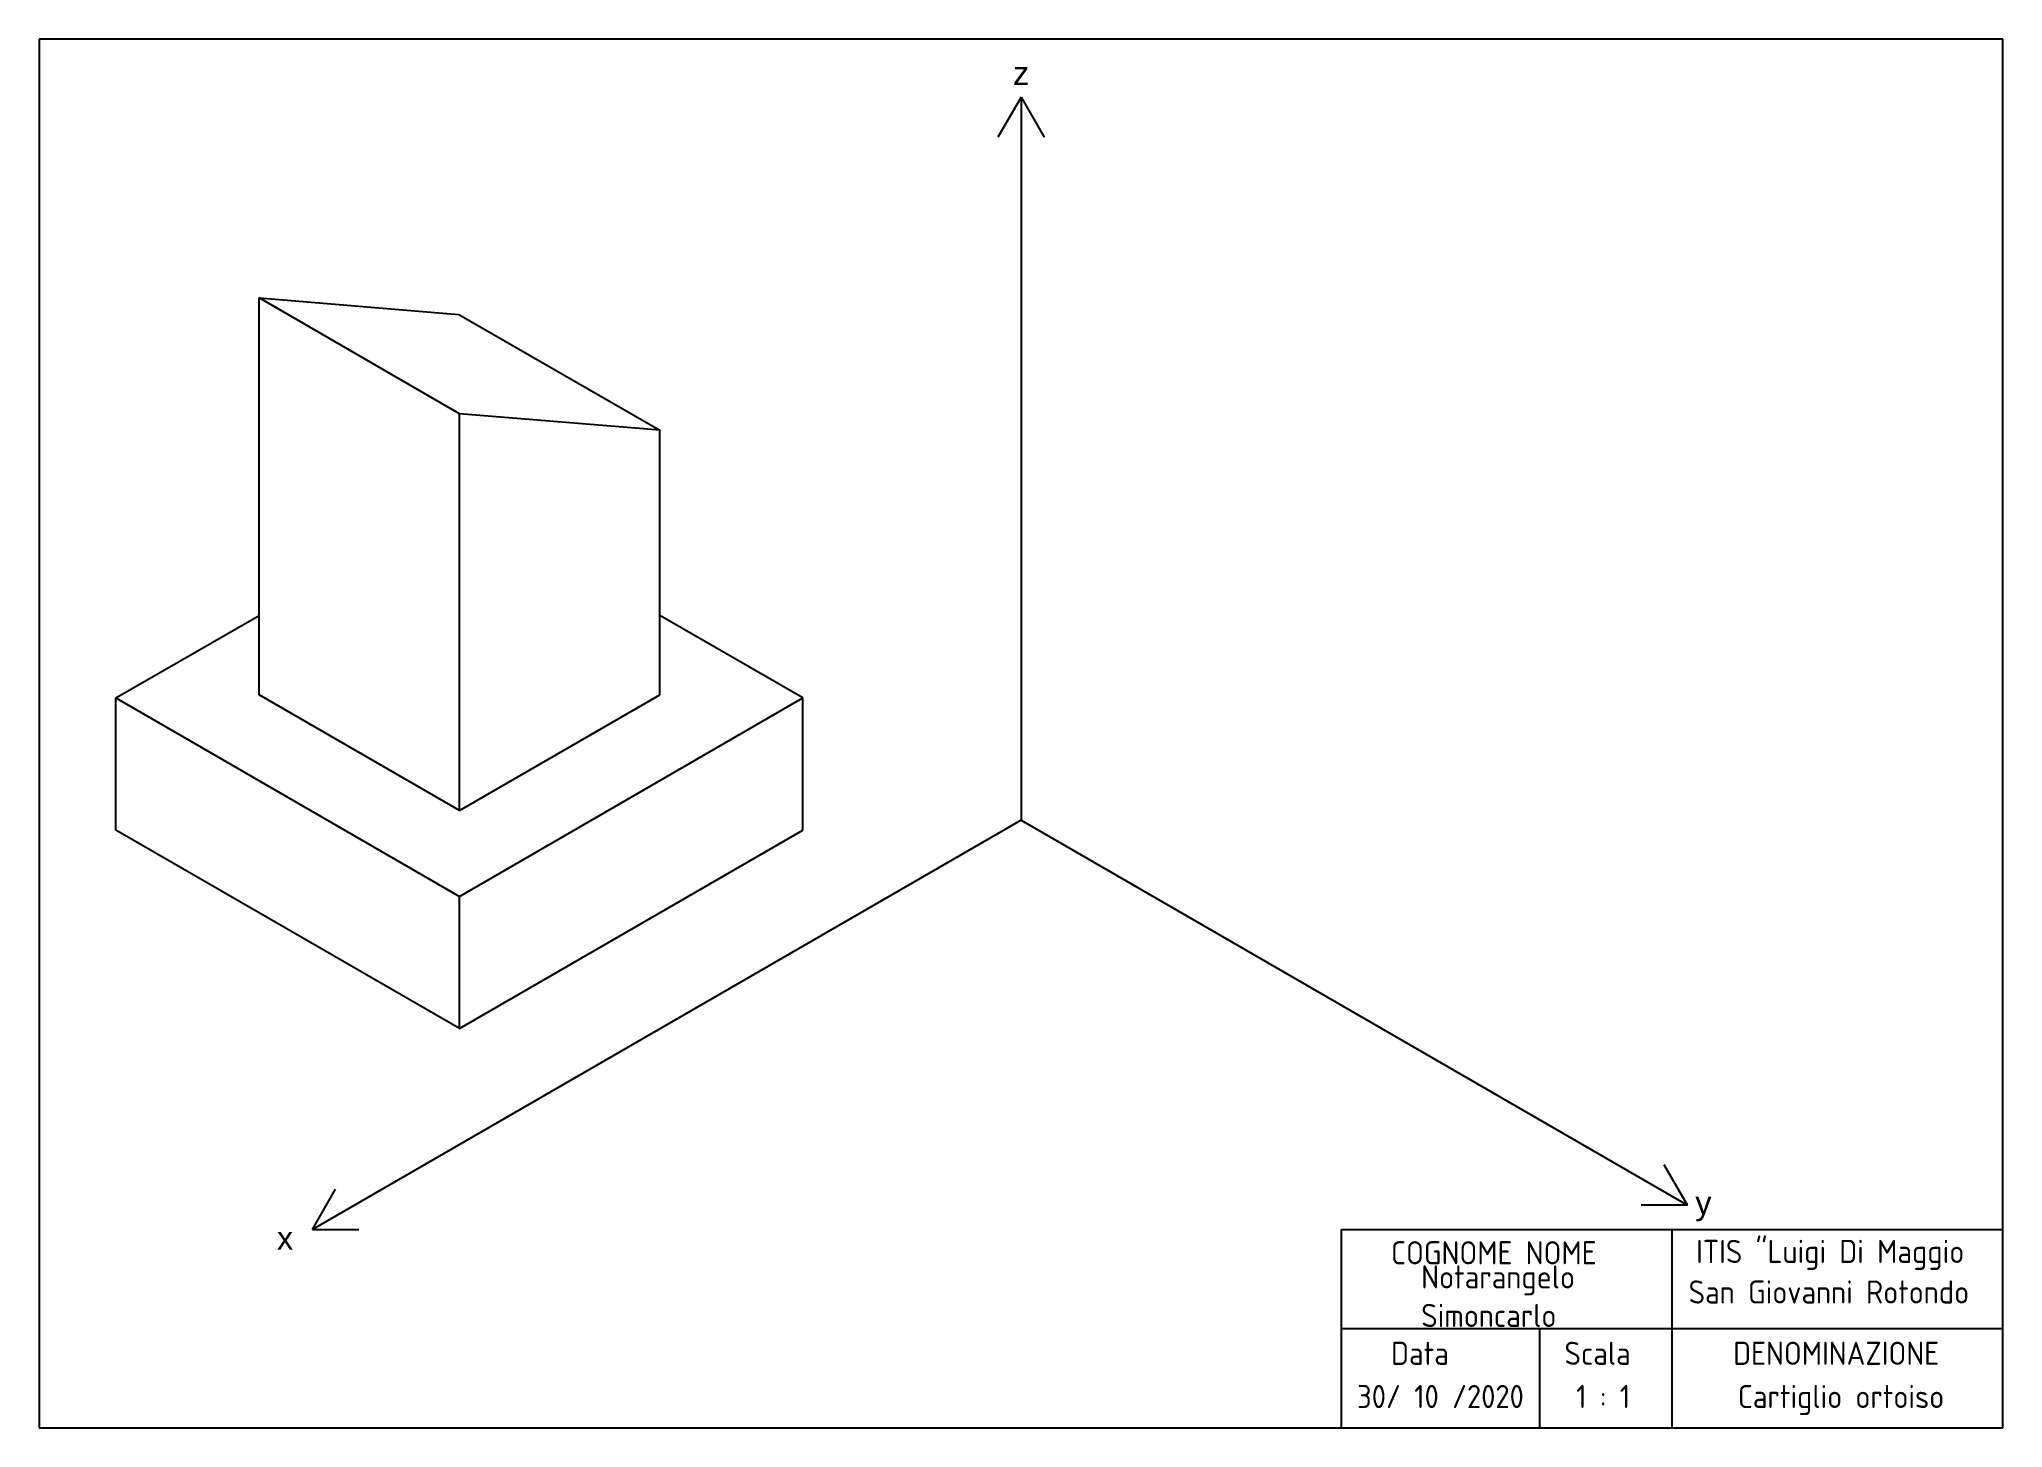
# Model space of a CAD drawing. Header units: millimetres. Extents: x 0 to 297, y 0 to 210.
import ezdxf

# ---------------------------------------------------------------- set-up
doc = ezdxf.new("R2010")
doc.units = ezdxf.units.MM
doc.layers.add('Costruzioni', color=6, linetype='Continuous')
doc.styles.get("Standard").update_dxf_attribs({"font": 'arial.ttf'})

msp = doc.modelspace()

# ---------------------------------------------------------------- linework, layer by layer
for p, q in [((297, 210), (0, 210)), ((0, 210), (0, 0)), ((297, 0), (297, 210)), ((33.25, 110.87), (33.25, 170.87)), ((33.25, 170.87), (63.44, 168.37)), ((63.56, 153.37), (33.25, 170.87)), ((63.44, 168.37), (93.87, 150.87)), ((63.56, 93.37), (63.56, 153.37)), ((93.87, 150.87), (63.56, 153.37)), ((93.87, 110.87), (93.87, 150.87)), ((11.6, 110.37), (33.25, 122.87)), ((115.52, 110.37), (93.87, 122.87)), ((11.6, 90.37), (11.6, 110.37)), ((11.6, 110.37), (63.56, 80.37)), ((63.56, 93.37), (33.25, 110.87)), ((63.56, 93.37), (93.87, 110.87)), ((63.56, 80.37), (115.52, 110.37)), ((115.52, 90.37), (115.52, 110.37)), ((63.56, 60.37), (11.6, 90.37)), ((63.56, 60.37), (115.52, 90.37)), ((63.56, 60.37), (63.56, 80.37)), ((197, 0), (197, 30)), ((197, 30), (297, 30)), ((247, 0), (247, 30)), ((197, 15), (297, 15)), ((227, 0), (227, 15)), ((0, 0), (297, 0))]:
    msp.add_line(p, q)
at = {"layer": 'Costruzioni'}
for p, q in [((148.5, 201.24), (145, 195.18)), ((148.5, 201.24), (148.5, 91.88)), ((148.5, 201.24), (152, 195.18)), ((148.5, 91.88), (41.32, 29.99)), ((148.5, 91.88), (249.31, 33.67)), ((249.31, 33.67), (245.81, 39.74)), ((41.32, 29.99), (44.82, 36.06)), ((249.31, 33.67), (242.31, 33.67)), ((41.32, 29.99), (48.32, 29.99))]:
    msp.add_line(p, q, dxfattribs=at)

# ---------------------------------------------------------------- texts
for s, p in [('z', (147.29, 203.1)), ('y', (250.5, 32.26)), ('x', (35.96, 26.93))]:
    msp.add_text(s, height=3.5).set_placement(p)
at = {"char_height": 3.5, "attachment_point": 1}
for s, insert, width in [('{\\Fisocp.shx;COGNOME NOME}', (204.48, 28.21), 40.9996), ('{\\Fisocp.shx;ITIS "Luigi Di Maggio}', (250.62, 28.41), 40.9996), ('{\\Fisocp.shx;Notarangelo Simoncarlo}', (209.04, 24.56), 40.9996), ('{\\Fisocp.shx;San Giovanni Rotondo}', (249.49, 22.28), 46.8035), ('{\\Fisocp.shx;Data}', (204.48, 13.01), 40.9996), ('{\\Fisocp.shx;Scala}', (230.71, 13.01), 17.2097), ('{\\Fisocp.shx;DENOMINAZIONE}', (256.23, 13.01), 28.0194), ('{\\Fisocp.shx;30/ 10 /2020}', (199.34, 6.47), 31.032), ('{\\Fisocp.shx;1 : 1}', (232.48, 6.47), 31.032), ('\\pxqc;{\\Fisocp.shx;Cartiglio ortoiso}', (250.38, 6.47), 44.3226)]:
    msp.add_mtext(s, dxfattribs=dict(at, insert=insert, width=width))

doc.saveas('drawing.dxf')
